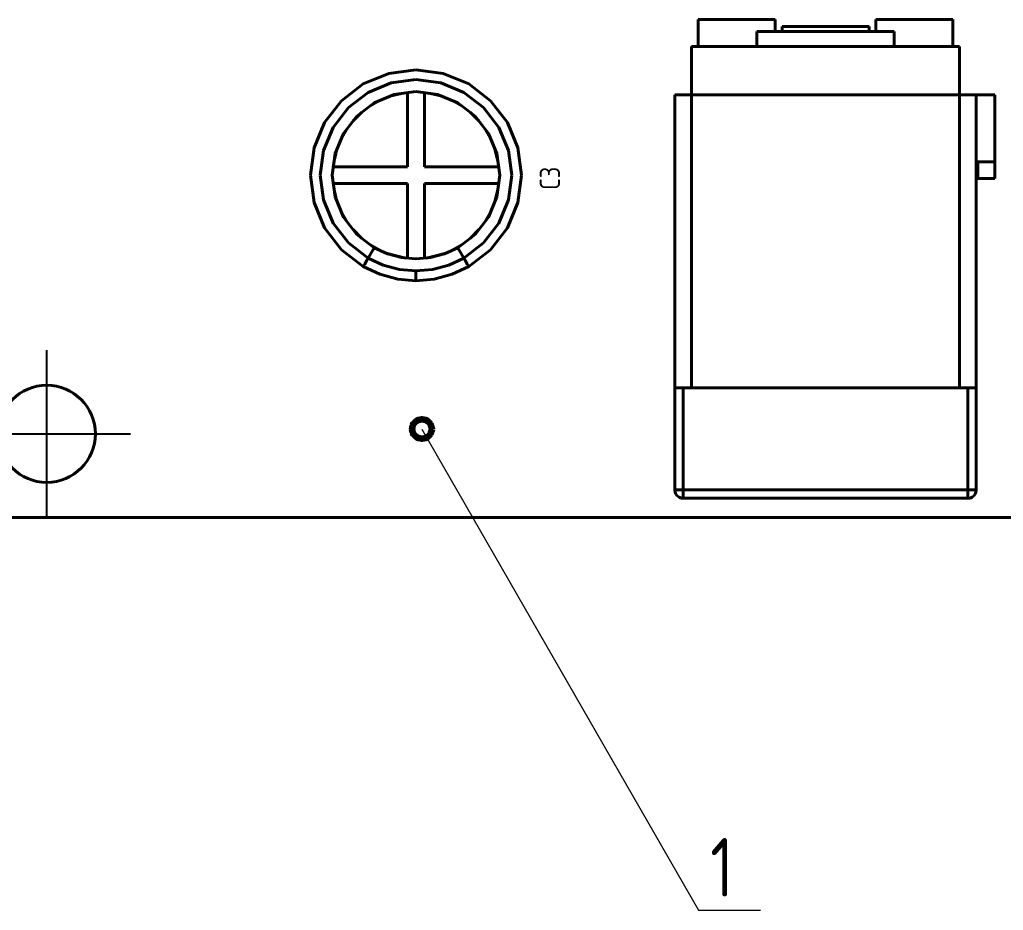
# Model space of a CAD drawing. Header units: inches. Extents: x -969 to 2045, y -594 to 12.
# Drawn here: x -879.6 to -820.9, y -325.9 to -272.7 of the extents above; entities that cross this region are included whole.
import ezdxf

# ---------------------------------------------------------------- set-up
doc = ezdxf.new("R2010")
doc.units = ezdxf.units.IN
doc.header["$MEASUREMENT"] = 0
doc.layers.add('Основная', color=7, linetype='Continuous', lineweight=40)
doc.layers.add('тонкая', color=7, linetype='Continuous', lineweight=20)
doc.styles.add('GOST type A0', font='gost.TTF', dxfattribs={"height": 2.116667})

msp = doc.modelspace()

# ---------------------------------------------------------------- linework, layer by layer
for p, q in [((-877.999, -302.467), (-877.999, -292.467)), ((-877.999, -302.467), (-877.999, -292.467)), ((-882.999, -297.467), (-872.999, -297.467)), ((-882.999, -297.467), (-872.999, -297.467))]:
    msp.add_line(p, q)
at = {"layer": 'Основная'}
for p, q in [((-834.489, -272.721), (-839.089, -272.721)), ((-839.089, -272.721), (-839.089, -274.321)), ((-839.089, -272.721), (-834.489, -272.721)), ((-839.089, -272.721), (-839.089, -274.321)), ((-834.489, -272.721), (-839.089, -272.721)), ((-839.089, -272.721), (-839.089, -274.321)), ((-839.089, -272.721), (-834.489, -272.721)), ((-839.089, -272.721), (-839.089, -274.321)), ((-834.489, -273.421), (-834.489, -272.721)), ((-834.489, -272.721), (-834.489, -273.421)), ((-834.489, -273.421), (-834.489, -272.721)), ((-834.489, -272.721), (-834.489, -273.421)), ((-828.889, -273.121), (-834.089, -273.121)), ((-834.089, -273.121), (-834.089, -273.421)), ((-834.089, -273.121), (-834.089, -273.421)), ((-834.089, -273.121), (-834.001, -273.121)), ((-828.889, -273.121), (-834.089, -273.121)), ((-834.089, -273.121), (-834.089, -273.421)), ((-834.089, -273.121), (-834.089, -273.421)), ((-834.089, -273.121), (-834.001, -273.121)), ((-834.001, -273.121), (-833.741, -273.121)), ((-834.001, -273.121), (-833.741, -273.121)), ((-833.741, -273.121), (-833.327, -273.121)), ((-833.741, -273.121), (-833.327, -273.121)), ((-833.327, -273.121), (-832.789, -273.121)), ((-833.327, -273.121), (-832.789, -273.121)), ((-832.789, -273.121), (-832.163, -273.121)), ((-832.789, -273.121), (-832.163, -273.121)), ((-832.163, -273.121), (-831.489, -273.121)), ((-832.163, -273.121), (-831.489, -273.121)), ((-831.489, -273.121), (-830.817, -273.121)), ((-831.489, -273.121), (-830.817, -273.121)), ((-830.817, -273.121), (-830.189, -273.121)), ((-830.817, -273.121), (-830.189, -273.121)), ((-830.189, -273.121), (-829.651, -273.121)), ((-830.189, -273.121), (-829.651, -273.121)), ((-829.651, -273.121), (-829.237, -273.121)), ((-829.651, -273.121), (-829.237, -273.121)), ((-829.237, -273.121), (-828.977, -273.121)), ((-829.237, -273.121), (-828.977, -273.121)), ((-828.977, -273.121), (-828.889, -273.121)), ((-828.977, -273.121), (-828.889, -273.121)), ((-828.889, -273.421), (-828.889, -273.121)), ((-828.889, -273.121), (-828.889, -273.421)), ((-828.889, -273.421), (-828.889, -273.121)), ((-828.889, -273.121), (-828.889, -273.421)), ((-823.889, -272.721), (-828.489, -272.721)), ((-828.489, -272.721), (-828.489, -273.421)), ((-828.489, -272.721), (-823.889, -272.721)), ((-828.489, -272.721), (-828.489, -273.421)), ((-823.889, -272.721), (-828.489, -272.721)), ((-828.489, -272.721), (-828.489, -273.421)), ((-828.489, -272.721), (-823.889, -272.721)), ((-828.489, -272.721), (-828.489, -273.421)), ((-823.889, -274.321), (-823.889, -272.721)), ((-823.889, -272.721), (-823.889, -274.321)), ((-823.889, -274.321), (-823.889, -272.721)), ((-823.889, -272.721), (-823.889, -274.321)), ((-835.589, -273.421), (-835.589, -274.321)), ((-835.589, -273.421), (-835.449, -273.421)), ((-835.589, -273.421), (-835.589, -274.321)), ((-835.589, -273.421), (-835.449, -273.421)), ((-835.449, -273.421), (-835.039, -273.421)), ((-835.449, -273.421), (-835.039, -273.421)), ((-835.039, -273.421), (-834.389, -273.421)), ((-835.039, -273.421), (-834.389, -273.421)), ((-834.089, -273.421), (-834.489, -273.421)), ((-834.089, -273.421), (-834.489, -273.421)), ((-834.389, -273.421), (-833.539, -273.421)), ((-834.389, -273.421), (-833.539, -273.421)), ((-833.539, -273.421), (-832.551, -273.421)), ((-833.539, -273.421), (-832.551, -273.421)), ((-832.551, -273.421), (-831.489, -273.421)), ((-832.551, -273.421), (-831.489, -273.421)), ((-831.489, -273.421), (-830.427, -273.421)), ((-831.489, -273.421), (-830.427, -273.421)), ((-830.427, -273.421), (-829.439, -273.421)), ((-830.427, -273.421), (-829.439, -273.421)), ((-829.439, -273.421), (-828.589, -273.421)), ((-829.439, -273.421), (-828.589, -273.421)), ((-828.489, -273.421), (-828.889, -273.421)), ((-828.489, -273.421), (-828.889, -273.421)), ((-828.589, -273.421), (-827.939, -273.421)), ((-828.589, -273.421), (-827.939, -273.421)), ((-827.939, -273.421), (-827.529, -273.421)), ((-827.939, -273.421), (-827.529, -273.421)), ((-827.529, -273.421), (-827.389, -273.421)), ((-827.529, -273.421), (-827.389, -273.421)), ((-827.389, -273.421), (-827.389, -274.321)), ((-827.389, -273.421), (-827.389, -274.321)), ((-839.089, -274.321), (-839.489, -274.321)), ((-839.489, -274.321), (-839.489, -277.221)), ((-839.489, -277.221), (-839.489, -274.321)), ((-839.489, -274.321), (-839.421, -274.321)), ((-839.089, -274.321), (-839.489, -274.321)), ((-839.489, -274.321), (-839.489, -277.221)), ((-839.489, -277.221), (-839.489, -274.321)), ((-839.489, -274.321), (-839.421, -274.321)), ((-839.421, -274.321), (-839.217, -274.321)), ((-839.421, -274.321), (-839.217, -274.321)), ((-839.217, -274.321), (-838.881, -274.321)), ((-839.217, -274.321), (-838.881, -274.321)), ((-838.881, -274.321), (-838.417, -274.321)), ((-838.881, -274.321), (-835.589, -274.321)), ((-838.881, -274.321), (-838.417, -274.321)), ((-838.881, -274.321), (-835.589, -274.321)), ((-838.417, -274.321), (-837.835, -274.321)), ((-838.417, -274.321), (-837.835, -274.321)), ((-837.835, -274.321), (-837.145, -274.321)), ((-837.835, -274.321), (-837.145, -274.321)), ((-837.145, -274.321), (-836.359, -274.321)), ((-837.145, -274.321), (-836.359, -274.321)), ((-836.359, -274.321), (-835.489, -274.321)), ((-836.359, -274.321), (-835.489, -274.321)), ((-835.489, -274.321), (-834.551, -274.321)), ((-835.489, -274.321), (-834.551, -274.321)), ((-834.551, -274.321), (-833.559, -274.321)), ((-834.551, -274.321), (-833.559, -274.321)), ((-833.559, -274.321), (-832.533, -274.321)), ((-833.559, -274.321), (-832.533, -274.321)), ((-832.533, -274.321), (-831.489, -274.321)), ((-832.533, -274.321), (-831.489, -274.321)), ((-831.489, -274.321), (-830.445, -274.321)), ((-831.489, -274.321), (-830.445, -274.321)), ((-830.445, -274.321), (-829.419, -274.321)), ((-830.445, -274.321), (-829.419, -274.321)), ((-829.419, -274.321), (-828.427, -274.321)), ((-829.419, -274.321), (-828.427, -274.321)), ((-828.427, -274.321), (-827.489, -274.321)), ((-828.427, -274.321), (-827.489, -274.321)), ((-827.489, -274.321), (-826.619, -274.321)), ((-827.489, -274.321), (-826.619, -274.321)), ((-827.389, -274.321), (-824.099, -274.321)), ((-827.389, -274.321), (-824.099, -274.321)), ((-826.619, -274.321), (-825.833, -274.321)), ((-826.619, -274.321), (-825.833, -274.321)), ((-825.833, -274.321), (-825.143, -274.321)), ((-825.833, -274.321), (-825.143, -274.321)), ((-825.143, -274.321), (-824.561, -274.321)), ((-825.143, -274.321), (-824.561, -274.321)), ((-824.561, -274.321), (-824.099, -274.321)), ((-824.561, -274.321), (-824.099, -274.321)), ((-824.099, -274.321), (-823.761, -274.321)), ((-824.099, -274.321), (-823.761, -274.321)), ((-823.489, -274.321), (-823.889, -274.321)), ((-823.489, -274.321), (-823.889, -274.321)), ((-823.761, -274.321), (-823.557, -274.321)), ((-823.761, -274.321), (-823.557, -274.321)), ((-823.557, -274.321), (-823.489, -274.321)), ((-823.557, -274.321), (-823.489, -274.321)), ((-823.489, -277.221), (-823.489, -274.321)), ((-823.489, -277.221), (-823.489, -274.321)), ((-823.489, -277.221), (-823.489, -274.321)), ((-823.489, -277.221), (-823.489, -274.321)), ((-857.579, -275.931), (-859.099, -276.561)), ((-857.579, -275.931), (-859.099, -276.561)), ((-857.579, -275.931), (-859.099, -276.561)), ((-857.579, -275.931), (-859.099, -276.561)), ((-855.949, -275.717), (-857.579, -275.931)), ((-855.949, -275.717), (-857.579, -275.931)), ((-855.949, -275.717), (-857.579, -275.931)), ((-855.949, -275.717), (-857.579, -275.931)), ((-854.319, -275.931), (-855.949, -275.717)), ((-855.949, -275.717), (-854.319, -275.931)), ((-854.319, -275.931), (-855.949, -275.717)), ((-855.949, -275.717), (-854.319, -275.931)), ((-852.799, -276.561), (-854.319, -275.931)), ((-854.319, -275.931), (-852.799, -276.561)), ((-852.799, -276.561), (-854.319, -275.931)), ((-854.319, -275.931), (-852.799, -276.561)), ((-859.099, -276.561), (-860.403, -277.563)), ((-859.099, -276.561), (-860.403, -277.563)), ((-859.099, -276.561), (-860.403, -277.563)), ((-859.099, -276.561), (-860.403, -277.563)), ((-857.427, -276.499), (-858.805, -277.069)), ((-857.427, -276.499), (-858.805, -277.069)), ((-855.949, -276.303), (-857.427, -276.499)), ((-855.949, -276.303), (-857.427, -276.499)), ((-855.949, -276.303), (-854.471, -276.499)), ((-855.949, -276.303), (-854.471, -276.499)), ((-854.471, -276.499), (-853.093, -277.069)), ((-854.471, -276.499), (-853.093, -277.069)), ((-851.495, -277.563), (-852.799, -276.561)), ((-852.799, -276.561), (-851.495, -277.563)), ((-851.495, -277.563), (-852.799, -276.561)), ((-852.799, -276.561), (-851.495, -277.563)), ((-858.805, -277.069), (-859.989, -277.977)), ((-858.805, -277.069), (-859.989, -277.977)), ((-857.243, -277.187), (-858.449, -277.687)), ((-857.243, -277.187), (-858.449, -277.687)), ((-856.819, -277.131), (-857.513, -277.299)), ((-856.819, -277.131), (-857.513, -277.299)), ((-855.949, -277.017), (-857.243, -277.187)), ((-855.949, -277.017), (-857.243, -277.187)), ((-856.449, -277.083), (-856.449, -281.517)), ((-856.449, -277.083), (-856.449, -281.517)), ((-855.949, -277.017), (-854.655, -277.187)), ((-855.949, -277.017), (-854.655, -277.187)), ((-855.449, -277.083), (-855.449, -281.517)), ((-855.449, -277.083), (-855.449, -281.517)), ((-855.079, -277.131), (-854.385, -277.299)), ((-855.079, -277.131), (-854.385, -277.299)), ((-854.655, -277.187), (-853.449, -277.687)), ((-854.655, -277.187), (-853.449, -277.687)), ((-853.093, -277.069), (-851.909, -277.977)), ((-853.093, -277.069), (-851.909, -277.977)), ((-840.489, -277.221), (-840.489, -294.721)), ((-839.489, -277.221), (-840.489, -277.221)), ((-840.489, -294.721), (-840.489, -277.221)), ((-840.489, -277.221), (-839.489, -277.221)), ((-840.489, -277.221), (-840.489, -294.721)), ((-839.489, -277.221), (-840.489, -277.221)), ((-840.489, -294.721), (-840.489, -277.221)), ((-840.489, -277.221), (-839.489, -277.221)), ((-839.489, -277.221), (-839.421, -277.221)), ((-839.489, -294.721), (-839.489, -277.221)), ((-839.489, -277.221), (-839.421, -277.221)), ((-839.489, -277.221), (-839.421, -277.221)), ((-839.489, -294.721), (-839.489, -277.221)), ((-839.489, -277.221), (-839.421, -277.221)), ((-839.421, -277.221), (-839.217, -277.221)), ((-839.421, -277.221), (-839.217, -277.221)), ((-839.421, -277.221), (-839.217, -277.221)), ((-839.421, -277.221), (-839.217, -277.221)), ((-839.217, -277.221), (-838.881, -277.221)), ((-839.217, -277.221), (-838.881, -277.221)), ((-839.217, -277.221), (-838.881, -277.221)), ((-839.217, -277.221), (-838.881, -277.221)), ((-838.881, -277.221), (-838.417, -277.221)), ((-838.881, -277.221), (-838.417, -277.221)), ((-838.881, -277.221), (-838.417, -277.221)), ((-838.881, -277.221), (-838.417, -277.221)), ((-838.417, -277.221), (-837.835, -277.221)), ((-838.417, -277.221), (-837.835, -277.221)), ((-838.417, -277.221), (-837.835, -277.221)), ((-838.417, -277.221), (-837.835, -277.221)), ((-837.835, -277.221), (-837.145, -277.221)), ((-837.835, -277.221), (-837.145, -277.221)), ((-837.835, -277.221), (-837.145, -277.221)), ((-837.835, -277.221), (-837.145, -277.221)), ((-837.145, -277.221), (-836.359, -277.221)), ((-837.145, -277.221), (-836.359, -277.221)), ((-837.145, -277.221), (-836.359, -277.221)), ((-837.145, -277.221), (-836.359, -277.221)), ((-836.359, -277.221), (-835.489, -277.221)), ((-836.359, -277.221), (-835.489, -277.221)), ((-836.359, -277.221), (-835.489, -277.221)), ((-836.359, -277.221), (-835.489, -277.221)), ((-835.489, -277.221), (-834.551, -277.221)), ((-835.489, -277.221), (-834.551, -277.221)), ((-835.489, -277.221), (-834.551, -277.221)), ((-835.489, -277.221), (-834.551, -277.221)), ((-834.551, -277.221), (-833.559, -277.221)), ((-834.551, -277.221), (-833.559, -277.221)), ((-834.551, -277.221), (-833.559, -277.221)), ((-834.551, -277.221), (-833.559, -277.221)), ((-833.559, -277.221), (-829.419, -277.221)), ((-833.559, -277.221), (-832.533, -277.221)), ((-833.559, -277.221), (-832.533, -277.221)), ((-833.559, -277.221), (-829.419, -277.221)), ((-833.559, -277.221), (-832.533, -277.221)), ((-833.559, -277.221), (-832.533, -277.221)), ((-832.533, -277.221), (-831.489, -277.221)), ((-832.533, -277.221), (-831.489, -277.221)), ((-832.533, -277.221), (-831.489, -277.221)), ((-832.533, -277.221), (-831.489, -277.221)), ((-831.489, -277.221), (-830.445, -277.221)), ((-831.489, -277.221), (-830.445, -277.221)), ((-831.489, -277.221), (-830.445, -277.221)), ((-831.489, -277.221), (-830.445, -277.221)), ((-830.445, -277.221), (-829.419, -277.221)), ((-830.445, -277.221), (-829.419, -277.221)), ((-830.445, -277.221), (-829.419, -277.221)), ((-830.445, -277.221), (-829.419, -277.221)), ((-829.419, -277.221), (-828.427, -277.221)), ((-829.419, -277.221), (-828.427, -277.221)), ((-829.419, -277.221), (-828.427, -277.221)), ((-829.419, -277.221), (-828.427, -277.221)), ((-828.427, -277.221), (-827.489, -277.221)), ((-828.427, -277.221), (-827.489, -277.221)), ((-828.427, -277.221), (-827.489, -277.221)), ((-828.427, -277.221), (-827.489, -277.221)), ((-827.489, -277.221), (-826.619, -277.221)), ((-827.489, -277.221), (-826.619, -277.221)), ((-827.489, -277.221), (-826.619, -277.221)), ((-827.489, -277.221), (-826.619, -277.221)), ((-826.619, -277.221), (-825.833, -277.221)), ((-826.619, -277.221), (-825.833, -277.221)), ((-826.619, -277.221), (-825.833, -277.221)), ((-826.619, -277.221), (-825.833, -277.221)), ((-825.833, -277.221), (-825.143, -277.221)), ((-825.833, -277.221), (-825.143, -277.221)), ((-825.833, -277.221), (-825.143, -277.221)), ((-825.833, -277.221), (-825.143, -277.221)), ((-825.143, -277.221), (-824.561, -277.221)), ((-825.143, -277.221), (-824.561, -277.221)), ((-825.143, -277.221), (-824.561, -277.221)), ((-825.143, -277.221), (-824.561, -277.221)), ((-824.561, -277.221), (-824.099, -277.221)), ((-824.561, -277.221), (-824.099, -277.221)), ((-824.561, -277.221), (-824.099, -277.221)), ((-824.561, -277.221), (-824.099, -277.221)), ((-824.099, -277.221), (-823.761, -277.221)), ((-824.099, -277.221), (-823.761, -277.221)), ((-824.099, -277.221), (-823.761, -277.221)), ((-824.099, -277.221), (-823.761, -277.221)), ((-823.761, -277.221), (-823.557, -277.221)), ((-823.761, -277.221), (-823.557, -277.221)), ((-823.761, -277.221), (-823.557, -277.221)), ((-823.761, -277.221), (-823.557, -277.221)), ((-823.557, -277.221), (-823.489, -277.221)), ((-823.557, -277.221), (-823.489, -277.221)), ((-823.557, -277.221), (-823.489, -277.221)), ((-823.557, -277.221), (-823.489, -277.221)), ((-822.489, -277.221), (-823.489, -277.221)), ((-823.489, -294.721), (-823.489, -277.221)), ((-823.489, -277.221), (-822.489, -277.221)), ((-822.489, -277.221), (-823.489, -277.221)), ((-823.489, -294.721), (-823.489, -277.221)), ((-823.489, -277.221), (-822.489, -277.221)), ((-821.389, -277.221), (-822.489, -277.221)), ((-822.489, -294.721), (-822.489, -277.221)), ((-822.489, -277.221), (-822.205, -277.221)), ((-821.389, -277.221), (-822.489, -277.221)), ((-822.489, -294.721), (-822.489, -277.221)), ((-822.489, -277.221), (-822.205, -277.221)), ((-822.205, -277.221), (-821.939, -277.221)), ((-822.205, -277.221), (-821.939, -277.221)), ((-821.939, -277.221), (-821.711, -277.221)), ((-821.939, -277.221), (-821.711, -277.221)), ((-821.711, -277.221), (-821.537, -277.221)), ((-821.711, -277.221), (-821.537, -277.221)), ((-821.537, -277.221), (-821.427, -277.221)), ((-821.537, -277.221), (-821.427, -277.221)), ((-821.427, -277.221), (-821.389, -277.221)), ((-821.427, -277.221), (-821.389, -277.221)), ((-821.389, -281.221), (-821.389, -277.221)), ((-821.389, -277.221), (-821.389, -281.221)), ((-821.389, -281.221), (-821.389, -277.221)), ((-821.389, -277.221), (-821.389, -281.221)), ((-860.403, -277.563), (-861.405, -278.867)), ((-860.403, -277.563), (-861.405, -278.867)), ((-860.403, -277.563), (-861.405, -278.867)), ((-860.403, -277.563), (-861.405, -278.867)), ((-858.449, -277.687), (-859.485, -278.481)), ((-858.449, -277.687), (-859.485, -278.481)), ((-858.085, -277.537), (-858.707, -277.885)), ((-858.085, -277.537), (-858.707, -277.885)), ((-853.811, -277.537), (-853.191, -277.885)), ((-853.811, -277.537), (-853.191, -277.885)), ((-853.449, -277.687), (-852.413, -278.481)), ((-853.449, -277.687), (-852.413, -278.481)), ((-850.493, -278.867), (-851.495, -277.563)), ((-851.495, -277.563), (-850.493, -278.867)), ((-850.493, -278.867), (-851.495, -277.563)), ((-851.495, -277.563), (-850.493, -278.867)), ((-859.989, -277.977), (-860.897, -279.161)), ((-859.989, -277.977), (-860.897, -279.161)), ((-859.199, -278.263), (-859.703, -278.767)), ((-859.199, -278.263), (-859.703, -278.767)), ((-852.699, -278.263), (-852.195, -278.767)), ((-852.699, -278.263), (-852.195, -278.767)), ((-851.909, -277.977), (-851.001, -279.161)), ((-851.909, -277.977), (-851.001, -279.161)), ((-861.405, -278.867), (-862.035, -280.387)), ((-861.405, -278.867), (-862.035, -280.387)), ((-861.405, -278.867), (-862.035, -280.387)), ((-861.405, -278.867), (-862.035, -280.387)), ((-859.485, -278.481), (-860.279, -279.517)), ((-859.485, -278.481), (-860.279, -279.517)), ((-852.413, -278.481), (-851.619, -279.517)), ((-852.413, -278.481), (-851.619, -279.517)), ((-849.863, -280.387), (-850.493, -278.867)), ((-850.493, -278.867), (-849.863, -280.387)), ((-849.863, -280.387), (-850.493, -278.867)), ((-850.493, -278.867), (-849.863, -280.387)), ((-860.897, -279.161), (-861.467, -280.539)), ((-860.897, -279.161), (-861.467, -280.539)), ((-860.279, -279.517), (-860.779, -280.723)), ((-860.279, -279.517), (-860.779, -280.723)), ((-860.081, -279.259), (-860.429, -279.881)), ((-860.081, -279.259), (-860.429, -279.881)), ((-851.817, -279.259), (-851.469, -279.881)), ((-851.817, -279.259), (-851.469, -279.881)), ((-851.619, -279.517), (-851.119, -280.723)), ((-851.619, -279.517), (-851.119, -280.723)), ((-851.001, -279.161), (-850.431, -280.539)), ((-851.001, -279.161), (-850.431, -280.539)), ((-862.035, -280.387), (-862.249, -282.017)), ((-862.035, -280.387), (-862.249, -282.017)), ((-862.035, -280.387), (-862.249, -282.017)), ((-862.035, -280.387), (-862.249, -282.017)), ((-861.467, -280.539), (-861.663, -282.017)), ((-861.467, -280.539), (-861.663, -282.017)), ((-860.779, -280.723), (-860.949, -282.017)), ((-860.779, -280.723), (-860.949, -282.017)), ((-860.667, -280.453), (-860.835, -281.147)), ((-860.667, -280.453), (-860.835, -281.147)), ((-851.231, -280.453), (-851.063, -281.147)), ((-851.231, -280.453), (-851.063, -281.147)), ((-851.119, -280.723), (-850.949, -282.017)), ((-851.119, -280.723), (-850.949, -282.017)), ((-850.431, -280.539), (-850.235, -282.017)), ((-850.431, -280.539), (-850.235, -282.017)), ((-849.649, -282.017), (-849.863, -280.387)), ((-849.863, -280.387), (-849.649, -282.017)), ((-849.649, -282.017), (-849.863, -280.387)), ((-849.863, -280.387), (-849.649, -282.017)), ((-822.489, -294.721), (-822.489, -281.221)), ((-822.489, -281.221), (-822.389, -281.221)), ((-822.489, -281.221), (-822.205, -281.221)), ((-822.489, -294.721), (-822.489, -281.221)), ((-822.489, -281.221), (-822.389, -281.221)), ((-822.489, -281.221), (-822.205, -281.221)), ((-822.389, -281.221), (-822.389, -282.221)), ((-822.389, -281.221), (-822.389, -282.221)), ((-822.389, -281.221), (-822.389, -282.221)), ((-822.389, -281.221), (-822.389, -282.221)), ((-822.205, -281.221), (-821.939, -281.221)), ((-822.205, -281.221), (-821.427, -281.221)), ((-822.205, -281.221), (-821.939, -281.221)), ((-822.205, -281.221), (-821.427, -281.221)), ((-821.939, -281.221), (-821.711, -281.221)), ((-821.939, -281.221), (-821.711, -281.221)), ((-821.711, -281.221), (-821.537, -281.221)), ((-821.711, -281.221), (-821.537, -281.221)), ((-821.537, -281.221), (-821.427, -281.221)), ((-821.537, -281.221), (-821.427, -281.221)), ((-821.427, -281.221), (-821.389, -281.221)), ((-821.427, -281.221), (-821.389, -281.221)), ((-821.389, -282.221), (-821.389, -281.221)), ((-821.389, -281.221), (-821.389, -282.221)), ((-821.389, -282.221), (-821.389, -281.221)), ((-821.389, -281.221), (-821.389, -282.221)), ((-856.449, -281.517), (-860.883, -281.517)), ((-856.449, -281.517), (-860.883, -281.517)), ((-855.449, -281.517), (-851.015, -281.517)), ((-855.449, -281.517), (-851.015, -281.517)), ((-862.249, -282.017), (-862.035, -283.647)), ((-862.249, -282.017), (-862.035, -283.647)), ((-862.249, -282.017), (-862.035, -283.647)), ((-862.249, -282.017), (-862.035, -283.647)), ((-861.663, -282.017), (-861.467, -283.495)), ((-861.663, -282.017), (-861.467, -283.495)), ((-860.949, -282.017), (-860.779, -283.311)), ((-860.949, -282.017), (-860.779, -283.311)), ((-860.947, -281.997), (-860.947, -282.039)), ((-860.947, -281.997), (-860.947, -282.039)), ((-856.449, -282.517), (-860.883, -282.517)), ((-856.449, -282.517), (-860.883, -282.517)), ((-856.449, -282.517), (-856.449, -286.973)), ((-856.449, -282.517), (-856.449, -286.973)), ((-855.449, -282.517), (-851.015, -282.517)), ((-855.449, -282.517), (-855.449, -286.973)), ((-855.449, -282.517), (-851.015, -282.517)), ((-855.449, -282.517), (-855.449, -286.973)), ((-850.949, -282.017), (-851.119, -283.311)), ((-850.949, -282.017), (-851.119, -283.311)), ((-850.951, -281.997), (-850.951, -282.039)), ((-850.951, -281.997), (-850.951, -282.039)), ((-850.235, -282.017), (-850.431, -283.495)), ((-850.235, -282.017), (-850.431, -283.495)), ((-849.863, -283.647), (-849.649, -282.017)), ((-849.649, -282.017), (-849.863, -283.647)), ((-849.863, -283.647), (-849.649, -282.017)), ((-849.649, -282.017), (-849.863, -283.647)), ((-822.389, -282.221), (-821.389, -282.221)), ((-822.389, -282.221), (-821.389, -282.221)), ((-822.389, -282.221), (-821.389, -282.221)), ((-822.389, -282.221), (-821.389, -282.221)), ((-860.835, -282.887), (-860.667, -283.581)), ((-860.835, -282.887), (-860.667, -283.581)), ((-851.063, -282.887), (-851.231, -283.581)), ((-851.063, -282.887), (-851.231, -283.581)), ((-862.035, -283.647), (-861.405, -285.167)), ((-862.035, -283.647), (-861.405, -285.167)), ((-862.035, -283.647), (-861.405, -285.167)), ((-862.035, -283.647), (-861.405, -285.167)), ((-861.467, -283.495), (-860.897, -284.873)), ((-861.467, -283.495), (-860.897, -284.873)), ((-860.779, -283.311), (-860.279, -284.517)), ((-860.779, -283.311), (-860.279, -284.517)), ((-851.119, -283.311), (-851.619, -284.517)), ((-851.119, -283.311), (-851.619, -284.517)), ((-850.431, -283.495), (-851.001, -284.873)), ((-850.431, -283.495), (-851.001, -284.873)), ((-850.493, -285.167), (-849.863, -283.647)), ((-849.863, -283.647), (-850.493, -285.167)), ((-850.493, -285.167), (-849.863, -283.647)), ((-849.863, -283.647), (-850.493, -285.167)), ((-860.429, -284.155), (-860.081, -284.775)), ((-860.429, -284.155), (-860.081, -284.775)), ((-851.469, -284.155), (-851.817, -284.775)), ((-851.469, -284.155), (-851.817, -284.775)), ((-860.897, -284.873), (-859.989, -286.057)), ((-860.897, -284.873), (-859.989, -286.057)), ((-860.279, -284.517), (-859.485, -285.553)), ((-860.279, -284.517), (-859.485, -285.553)), ((-851.619, -284.517), (-852.413, -285.553)), ((-851.619, -284.517), (-852.413, -285.553)), ((-851.001, -284.873), (-851.909, -286.057)), ((-851.001, -284.873), (-851.909, -286.057)), ((-861.405, -285.167), (-860.403, -286.471)), ((-861.405, -285.167), (-860.403, -286.471)), ((-861.405, -285.167), (-860.403, -286.471)), ((-861.405, -285.167), (-860.403, -286.471)), ((-859.703, -285.267), (-859.199, -285.771)), ((-859.703, -285.267), (-859.199, -285.771)), ((-852.195, -285.267), (-852.699, -285.771)), ((-852.195, -285.267), (-852.699, -285.771)), ((-851.495, -286.471), (-850.493, -285.167)), ((-850.493, -285.167), (-851.495, -286.471)), ((-851.495, -286.471), (-850.493, -285.167)), ((-850.493, -285.167), (-851.495, -286.471)), ((-859.989, -286.057), (-858.805, -286.965)), ((-859.989, -286.057), (-858.805, -286.965)), ((-859.485, -285.553), (-858.449, -286.347)), ((-859.485, -285.553), (-858.449, -286.347)), ((-852.413, -285.553), (-853.449, -286.347)), ((-852.413, -285.553), (-853.449, -286.347)), ((-851.909, -286.057), (-853.093, -286.965)), ((-851.909, -286.057), (-853.093, -286.965)), ((-860.403, -286.471), (-859.099, -287.473)), ((-860.403, -286.471), (-859.099, -287.473)), ((-860.403, -286.471), (-859.099, -287.473)), ((-860.403, -286.471), (-859.099, -287.473)), ((-858.449, -286.347), (-858.805, -286.965)), ((-858.449, -286.347), (-858.805, -286.965)), ((-858.449, -286.347), (-858.805, -286.965)), ((-858.449, -286.347), (-858.805, -286.965)), ((-858.707, -286.149), (-857.887, -286.609)), ((-858.707, -286.149), (-857.887, -286.609)), ((-858.425, -286.307), (-858.449, -286.347)), ((-858.425, -286.307), (-858.449, -286.347)), ((-858.425, -286.307), (-858.449, -286.347)), ((-858.425, -286.307), (-858.449, -286.347)), ((-858.449, -286.347), (-857.659, -286.715)), ((-858.449, -286.347), (-857.659, -286.715)), ((-853.449, -286.347), (-854.239, -286.715)), ((-853.449, -286.347), (-854.239, -286.715)), ((-853.191, -286.149), (-854.011, -286.609)), ((-853.191, -286.149), (-854.011, -286.609)), ((-853.473, -286.307), (-853.449, -286.347)), ((-853.473, -286.307), (-853.449, -286.347)), ((-853.473, -286.307), (-853.449, -286.347)), ((-853.473, -286.307), (-853.449, -286.347)), ((-853.449, -286.347), (-853.093, -286.965)), ((-853.449, -286.347), (-853.093, -286.965)), ((-853.449, -286.347), (-853.093, -286.965)), ((-853.449, -286.347), (-853.093, -286.965)), ((-852.799, -287.473), (-851.495, -286.471)), ((-851.495, -286.471), (-852.799, -287.473)), ((-852.799, -287.473), (-851.495, -286.471)), ((-851.495, -286.471), (-852.799, -287.473)), ((-858.953, -287.219), (-859.013, -287.325)), ((-858.953, -287.219), (-859.013, -287.325)), ((-858.953, -287.219), (-859.013, -287.325)), ((-858.953, -287.219), (-859.013, -287.325)), ((-858.953, -287.219), (-859.013, -287.325)), ((-858.953, -287.219), (-859.013, -287.325)), ((-858.953, -287.219), (-859.013, -287.325)), ((-858.953, -287.219), (-859.013, -287.325)), ((-858.881, -287.097), (-858.953, -287.219)), ((-858.881, -287.097), (-858.953, -287.219)), ((-858.881, -287.097), (-858.953, -287.219)), ((-858.881, -287.097), (-858.953, -287.219)), ((-858.805, -286.965), (-858.881, -287.097)), ((-858.805, -286.965), (-858.881, -287.097)), ((-858.805, -286.965), (-858.881, -287.097)), ((-858.805, -286.965), (-858.881, -287.097)), ((-858.805, -286.965), (-857.903, -287.385)), ((-858.805, -286.965), (-857.903, -287.385)), ((-857.731, -286.683), (-856.569, -286.963)), ((-857.731, -286.683), (-856.569, -286.963)), ((-857.659, -286.715), (-856.817, -286.941)), ((-857.659, -286.715), (-856.817, -286.941)), ((-856.817, -286.941), (-855.949, -287.017)), ((-856.817, -286.941), (-855.949, -287.017)), ((-855.081, -286.941), (-855.949, -287.017)), ((-855.081, -286.941), (-855.949, -287.017)), ((-854.167, -286.683), (-855.327, -286.963)), ((-854.167, -286.683), (-855.327, -286.963)), ((-854.239, -286.715), (-855.081, -286.941)), ((-854.239, -286.715), (-855.081, -286.941)), ((-853.093, -286.965), (-853.995, -287.385)), ((-853.093, -286.965), (-853.995, -287.385)), ((-853.093, -286.965), (-853.017, -287.097)), ((-853.093, -286.965), (-853.017, -287.097)), ((-853.093, -286.965), (-853.017, -287.097)), ((-853.093, -286.965), (-853.017, -287.097)), ((-853.017, -287.097), (-852.945, -287.219)), ((-853.017, -287.097), (-852.945, -287.219)), ((-853.017, -287.097), (-852.945, -287.219)), ((-853.017, -287.097), (-852.945, -287.219)), ((-852.945, -287.219), (-852.885, -287.325)), ((-852.945, -287.219), (-852.885, -287.325)), ((-852.945, -287.219), (-852.885, -287.325)), ((-852.945, -287.219), (-852.885, -287.325)), ((-852.945, -287.219), (-852.885, -287.325)), ((-852.945, -287.219), (-852.885, -287.325)), ((-852.945, -287.219), (-852.885, -287.325)), ((-852.945, -287.219), (-852.885, -287.325)), ((-859.089, -287.455), (-859.099, -287.473)), ((-859.089, -287.455), (-859.099, -287.473)), ((-859.089, -287.455), (-859.099, -287.473)), ((-859.089, -287.455), (-859.099, -287.473)), ((-859.099, -287.473), (-858.103, -287.937)), ((-859.099, -287.473), (-858.103, -287.937)), ((-859.099, -287.473), (-858.103, -287.937)), ((-859.099, -287.473), (-858.103, -287.937)), ((-859.059, -287.405), (-859.089, -287.455)), ((-859.059, -287.405), (-859.089, -287.455)), ((-859.059, -287.405), (-859.089, -287.455)), ((-859.059, -287.405), (-859.089, -287.455)), ((-859.013, -287.325), (-859.059, -287.405)), ((-859.013, -287.325), (-859.059, -287.405)), ((-859.013, -287.325), (-859.059, -287.405)), ((-859.013, -287.325), (-859.059, -287.405)), ((-857.903, -287.385), (-856.941, -287.643)), ((-857.903, -287.385), (-856.941, -287.643)), ((-856.941, -287.643), (-855.949, -287.731)), ((-856.941, -287.643), (-855.949, -287.731)), ((-854.957, -287.643), (-855.949, -287.731)), ((-854.957, -287.643), (-855.949, -287.731)), ((-855.949, -287.731), (-855.949, -287.883)), ((-855.949, -287.731), (-855.949, -287.883)), ((-853.995, -287.385), (-854.957, -287.643)), ((-853.995, -287.385), (-854.957, -287.643)), ((-853.795, -287.937), (-852.799, -287.473)), ((-852.799, -287.473), (-853.795, -287.937)), ((-853.795, -287.937), (-852.799, -287.473)), ((-852.799, -287.473), (-853.795, -287.937)), ((-852.885, -287.325), (-852.839, -287.405)), ((-852.885, -287.325), (-852.839, -287.405)), ((-852.885, -287.325), (-852.839, -287.405)), ((-852.885, -287.325), (-852.839, -287.405)), ((-852.839, -287.405), (-852.809, -287.455)), ((-852.839, -287.405), (-852.809, -287.455)), ((-852.839, -287.405), (-852.809, -287.455)), ((-852.839, -287.405), (-852.809, -287.455)), ((-852.809, -287.455), (-852.799, -287.473)), ((-852.809, -287.455), (-852.799, -287.473)), ((-852.809, -287.455), (-852.799, -287.473)), ((-852.809, -287.455), (-852.799, -287.473)), ((-858.103, -287.937), (-857.043, -288.221)), ((-858.103, -287.937), (-857.043, -288.221)), ((-858.103, -287.937), (-857.043, -288.221)), ((-858.103, -287.937), (-857.043, -288.221)), ((-857.043, -288.221), (-855.949, -288.317)), ((-857.043, -288.221), (-855.949, -288.317)), ((-857.043, -288.221), (-855.949, -288.317)), ((-857.043, -288.221), (-855.949, -288.317)), ((-855.949, -287.883), (-855.949, -288.023)), ((-855.949, -287.883), (-855.949, -288.023)), ((-855.949, -288.023), (-855.949, -288.145)), ((-855.949, -288.023), (-855.949, -288.145)), ((-855.949, -288.023), (-855.949, -288.145)), ((-855.949, -288.023), (-855.949, -288.145)), ((-855.949, -288.145), (-855.949, -288.239)), ((-855.949, -288.145), (-855.949, -288.239)), ((-855.949, -288.317), (-854.855, -288.221)), ((-854.855, -288.221), (-855.949, -288.317)), ((-855.949, -288.317), (-854.855, -288.221)), ((-854.855, -288.221), (-855.949, -288.317)), ((-855.949, -288.239), (-855.949, -288.297)), ((-855.949, -288.239), (-855.949, -288.297)), ((-855.949, -288.297), (-855.949, -288.317)), ((-855.949, -288.297), (-855.949, -288.317)), ((-854.855, -288.221), (-853.795, -287.937)), ((-853.795, -287.937), (-854.855, -288.221)), ((-854.855, -288.221), (-853.795, -287.937)), ((-853.795, -287.937), (-854.855, -288.221)), ((-840.489, -294.721), (-840.489, -300.821)), ((-840.489, -294.721), (-840.473, -294.721)), ((-840.489, -300.821), (-840.489, -294.721)), ((-840.489, -294.721), (-840.489, -300.821)), ((-840.489, -294.721), (-840.473, -294.721)), ((-840.489, -300.821), (-840.489, -294.721)), ((-840.473, -294.721), (-840.423, -294.721)), ((-840.473, -294.721), (-839.989, -294.721)), ((-840.473, -294.721), (-840.423, -294.721)), ((-840.473, -294.721), (-839.989, -294.721)), ((-840.423, -294.721), (-840.343, -294.721)), ((-840.423, -294.721), (-840.343, -294.721)), ((-840.343, -294.721), (-840.239, -294.721)), ((-840.343, -294.721), (-840.239, -294.721)), ((-840.239, -294.721), (-840.119, -294.721)), ((-840.239, -294.721), (-840.119, -294.721)), ((-840.119, -294.721), (-839.989, -294.721)), ((-840.119, -294.721), (-839.989, -294.721)), ((-839.989, -294.721), (-822.989, -294.721)), ((-839.989, -300.821), (-839.989, -294.721)), ((-839.989, -294.721), (-822.989, -294.721)), ((-839.989, -300.821), (-839.989, -294.721)), ((-822.989, -294.721), (-822.859, -294.721)), ((-822.989, -294.721), (-822.507, -294.721)), ((-822.989, -300.821), (-822.989, -294.721)), ((-822.989, -294.721), (-822.859, -294.721)), ((-822.989, -294.721), (-822.507, -294.721)), ((-822.989, -300.821), (-822.989, -294.721)), ((-822.859, -294.721), (-822.739, -294.721)), ((-822.859, -294.721), (-822.739, -294.721)), ((-822.739, -294.721), (-822.635, -294.721)), ((-822.739, -294.721), (-822.635, -294.721)), ((-822.635, -294.721), (-822.557, -294.721)), ((-822.635, -294.721), (-822.557, -294.721)), ((-822.557, -294.721), (-822.507, -294.721)), ((-822.557, -294.721), (-822.507, -294.721)), ((-822.507, -294.721), (-822.489, -294.721)), ((-822.507, -294.721), (-822.489, -294.721)), ((-822.489, -300.821), (-822.489, -294.721)), ((-822.489, -300.821), (-822.489, -294.721)), ((-822.489, -300.821), (-822.489, -294.721)), ((-822.489, -300.821), (-822.489, -294.721)), ((-840.489, -300.821), (-840.473, -300.951)), ((-840.489, -300.821), (-840.473, -300.951)), ((-840.489, -300.821), (-840.473, -300.821)), ((-840.489, -300.821), (-840.473, -300.951)), ((-840.489, -300.821), (-840.473, -300.951)), ((-840.489, -300.821), (-840.473, -300.821)), ((-840.473, -300.821), (-840.423, -300.821)), ((-840.473, -300.821), (-840.423, -300.821)), ((-840.473, -300.951), (-840.423, -301.071)), ((-840.473, -300.951), (-840.423, -301.071)), ((-840.473, -300.951), (-840.423, -301.071)), ((-840.473, -300.951), (-840.423, -301.071)), ((-840.423, -300.821), (-840.343, -300.821)), ((-840.423, -300.821), (-840.343, -300.821)), ((-840.423, -301.071), (-840.343, -301.175)), ((-840.423, -301.071), (-840.343, -301.175)), ((-840.423, -301.071), (-840.343, -301.175)), ((-840.423, -301.071), (-840.343, -301.175)), ((-840.343, -300.821), (-840.239, -300.821)), ((-840.343, -300.821), (-840.239, -300.821)), ((-840.343, -301.175), (-840.239, -301.255)), ((-840.343, -301.175), (-840.239, -301.255)), ((-840.343, -301.175), (-840.239, -301.255)), ((-840.343, -301.175), (-840.239, -301.255)), ((-840.239, -300.821), (-840.119, -300.821)), ((-840.239, -300.821), (-840.119, -300.821)), ((-840.239, -301.255), (-840.119, -301.305)), ((-840.239, -301.255), (-840.119, -301.305)), ((-840.239, -301.255), (-840.119, -301.305)), ((-840.239, -301.255), (-840.119, -301.305)), ((-840.119, -300.821), (-839.989, -300.821)), ((-840.119, -300.821), (-839.989, -300.821)), ((-840.119, -301.305), (-839.989, -301.321)), ((-840.119, -301.305), (-839.989, -301.321)), ((-840.119, -301.305), (-839.989, -301.321)), ((-840.119, -301.305), (-839.989, -301.321)), ((-839.989, -300.821), (-839.989, -300.951)), ((-839.989, -300.821), (-822.989, -300.821)), ((-839.989, -300.821), (-839.989, -300.951)), ((-839.989, -300.821), (-822.989, -300.821)), ((-839.989, -300.951), (-839.989, -301.071)), ((-839.989, -300.951), (-839.989, -301.071)), ((-839.989, -301.071), (-839.989, -301.175)), ((-839.989, -301.071), (-839.989, -301.175)), ((-839.989, -301.175), (-839.989, -301.255)), ((-839.989, -301.175), (-839.989, -301.255)), ((-839.989, -301.255), (-839.989, -301.305)), ((-839.989, -301.255), (-839.989, -301.305)), ((-839.989, -301.321), (-839.989, -301.305)), ((-839.989, -301.321), (-839.989, -301.305)), ((-839.989, -301.321), (-822.989, -301.321)), ((-839.989, -301.321), (-822.989, -301.321)), ((-839.989, -301.321), (-822.989, -301.321)), ((-839.989, -301.321), (-822.989, -301.321)), ((-822.989, -300.821), (-822.859, -300.821)), ((-822.989, -300.951), (-822.989, -300.821)), ((-822.989, -300.821), (-822.859, -300.821)), ((-822.989, -300.951), (-822.989, -300.821)), ((-822.989, -300.951), (-822.989, -301.071)), ((-822.989, -300.951), (-822.989, -301.071)), ((-822.989, -301.071), (-822.989, -301.175)), ((-822.989, -301.071), (-822.989, -301.175)), ((-822.989, -301.175), (-822.989, -301.255)), ((-822.989, -301.175), (-822.989, -301.255)), ((-822.989, -301.255), (-822.989, -301.305)), ((-822.989, -301.255), (-822.989, -301.305)), ((-822.989, -301.321), (-822.859, -301.305)), ((-822.989, -301.321), (-822.859, -301.305)), ((-822.989, -301.305), (-822.989, -301.321)), ((-822.989, -301.321), (-822.859, -301.305)), ((-822.989, -301.321), (-822.859, -301.305)), ((-822.989, -301.305), (-822.989, -301.321)), ((-822.859, -300.821), (-822.739, -300.821)), ((-822.859, -300.821), (-822.739, -300.821)), ((-822.859, -301.305), (-822.739, -301.255)), ((-822.859, -301.305), (-822.739, -301.255)), ((-822.859, -301.305), (-822.739, -301.255)), ((-822.859, -301.305), (-822.739, -301.255)), ((-822.739, -300.821), (-822.635, -300.821)), ((-822.739, -300.821), (-822.635, -300.821)), ((-822.739, -301.255), (-822.635, -301.175)), ((-822.739, -301.255), (-822.635, -301.175)), ((-822.739, -301.255), (-822.635, -301.175)), ((-822.739, -301.255), (-822.635, -301.175)), ((-822.635, -300.821), (-822.557, -300.821)), ((-822.635, -300.821), (-822.557, -300.821)), ((-822.635, -301.175), (-822.557, -301.071)), ((-822.635, -301.175), (-822.557, -301.071)), ((-822.635, -301.175), (-822.557, -301.071)), ((-822.635, -301.175), (-822.557, -301.071)), ((-822.557, -300.821), (-822.507, -300.821)), ((-822.557, -300.821), (-822.507, -300.821)), ((-822.557, -301.071), (-822.507, -300.951)), ((-822.557, -301.071), (-822.507, -300.951)), ((-822.557, -301.071), (-822.507, -300.951)), ((-822.557, -301.071), (-822.507, -300.951)), ((-822.507, -300.951), (-822.489, -300.821)), ((-822.507, -300.951), (-822.489, -300.821)), ((-822.507, -300.821), (-822.489, -300.821)), ((-822.507, -300.951), (-822.489, -300.821)), ((-822.507, -300.951), (-822.489, -300.821)), ((-822.507, -300.821), (-822.489, -300.821)), ((-882.999, -302.467), (-722.999, -302.467))]:
    msp.add_line(p, q, dxfattribs=at)
at = {"layer": 'Основная', "lineweight": 106}
msp.add_circle((-855.591, -297.18), 0.584, dxfattribs=at)
at = {"layer": 'Основная'}
for start, end in [(90, 180), (0, 90), (180, 270), (270, 0)]:
    msp.add_arc((-877.999, -297.467), 2.9, start, end, dxfattribs=at)
at = {"layer": 'тонкая'}
for p, q in [((-855.591, -297.18), (-839.086, -325.94)), ((-839.086, -325.94), (-835.379, -325.94))]:
    msp.add_line(p, q, dxfattribs=at)

# ---------------------------------------------------------------- texts
at = {"layer": 'Основная', "style": 'GOST type A0'}
msp.add_text('C3', height=1.2, rotation=90, dxfattribs=at).set_placement((-847.352, -282.89))
at = {"layer": 'тонкая', "insert": (-838.377, -321.62), "char_height": 3.5, "attachment_point": 1, "style": 'GOST type A0'}
msp.add_mtext_dynamic_manual_height_columns('1', width=7.63752, gutter_width=17.5, heights=[0], dxfattribs=at)

doc.saveas('drawing.dxf')
